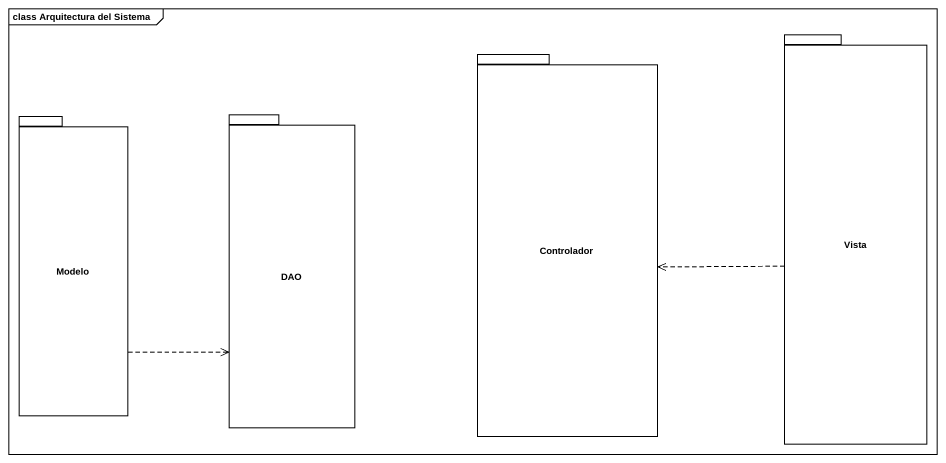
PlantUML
@startuml
mainframe class Arquitectura del Sistema
package Controlador {
}
package Vista {
}
package Modelo {
}
package DAO {
}
Vista .left.> Controlador
Modelo .right.> DAO
@enduml
